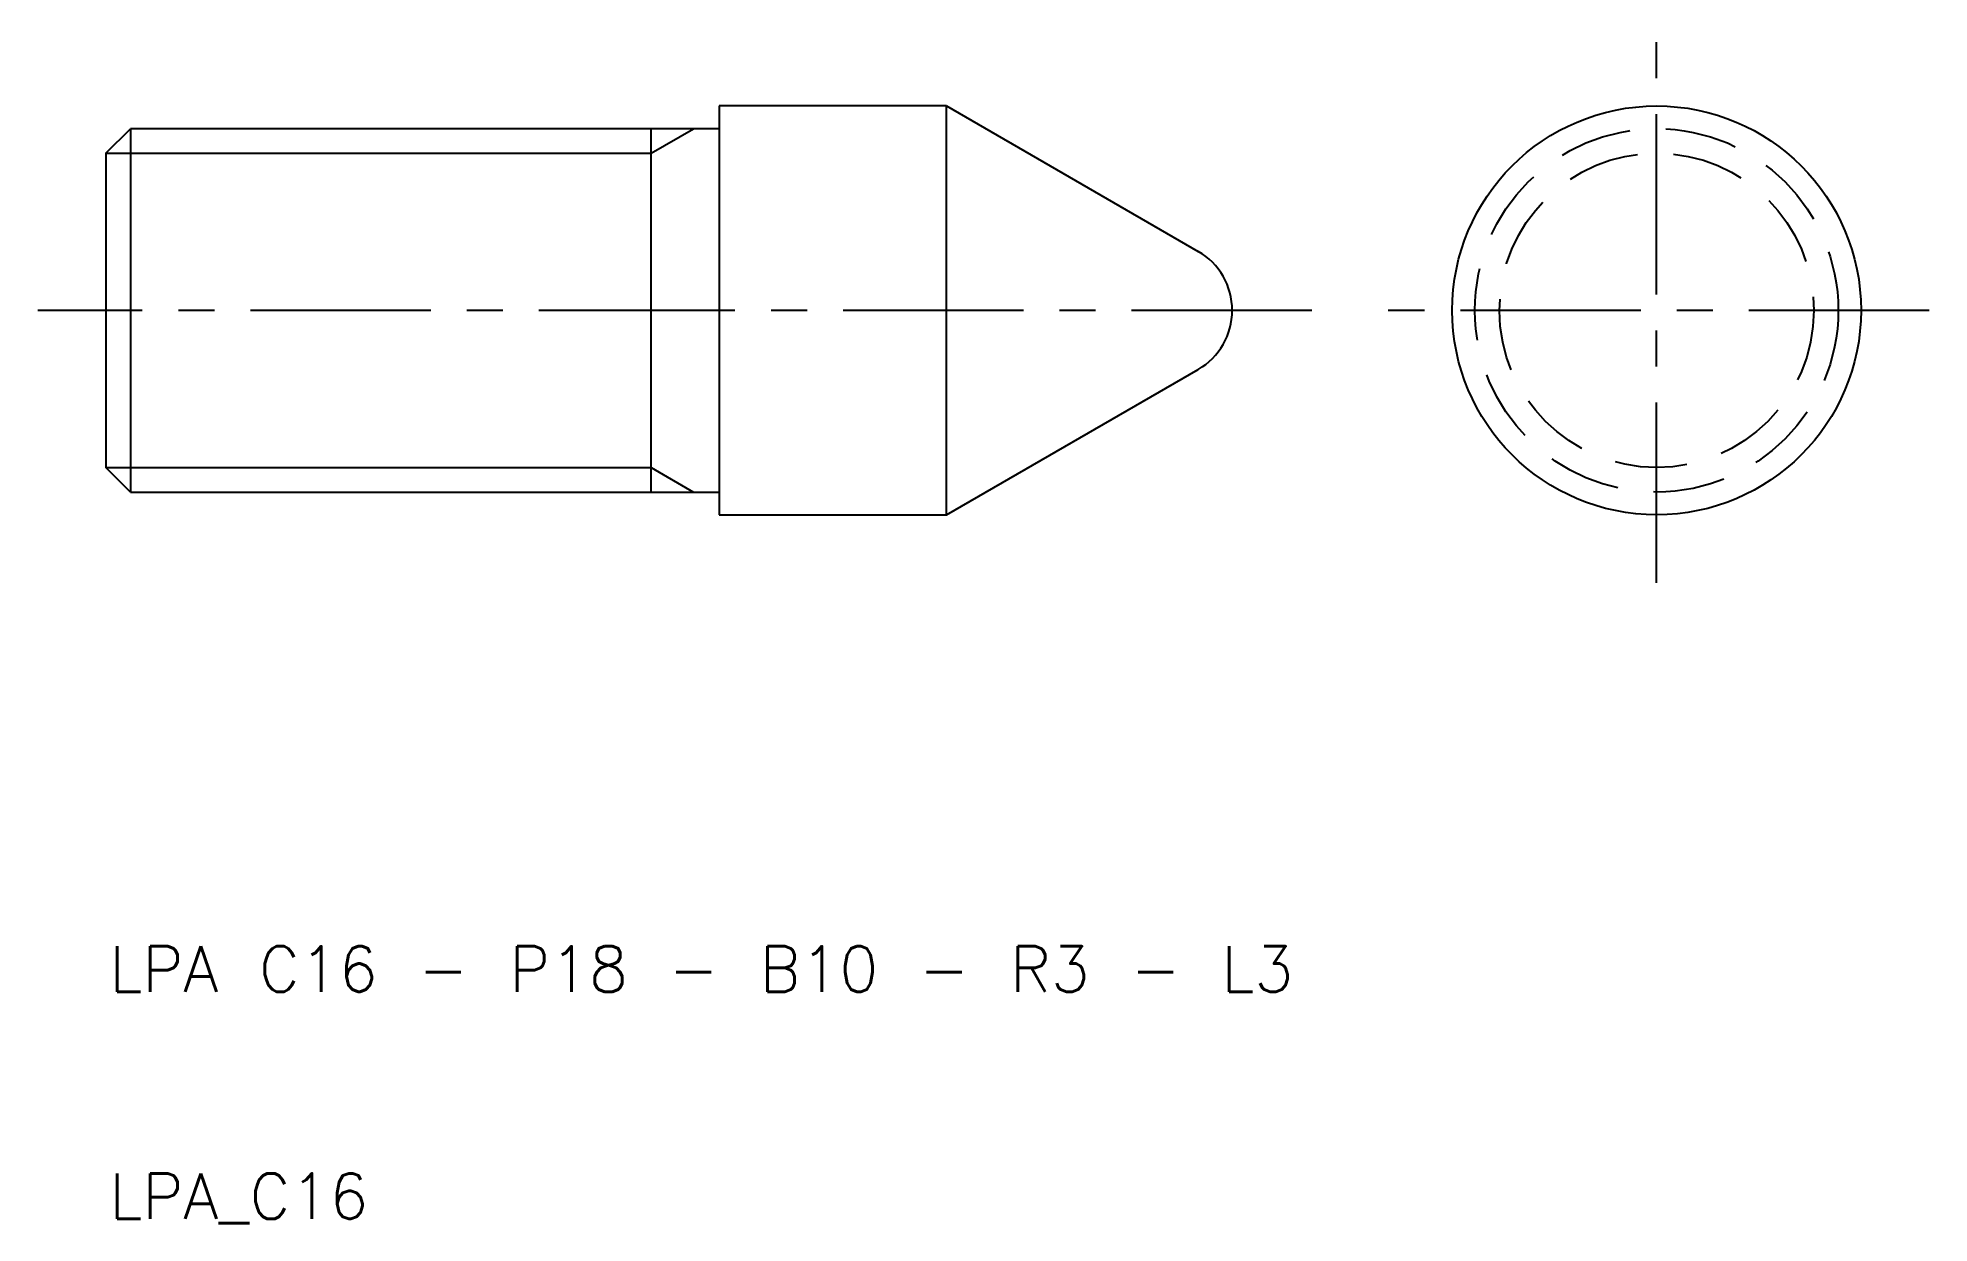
# Model space of a CAD drawing. Extents: x 16.7 to 100, y 9.8 to 62.
import ezdxf

# ---------------------------------------------------------------- set-up
doc = ezdxf.new("R2010")
doc.units = 0
doc.header["$LTSCALE"] = 0.25
doc.linetypes.add('CENTER', pattern=[50.8, 31.75, -6.35, 6.35, -6.35])
doc.linetypes.add('DASHED', pattern=[19.05, 12.7, -6.35])
doc.layers.get('0').update_dxf_attribs({"linetype": 'CONTINUOUS'})
doc.layers.add('CENTER', color=1, linetype='CENTER')
doc.styles.get("Standard").update_dxf_attribs({"font": 'txt.shx'})

msp = doc.modelspace()

# ---------------------------------------------------------------- linework, layer by layer
for p, q in [((46.727, 59), (46.727, 41)), ((56.727, 59), (46.727, 59)), ((56.727, 59), (67.815, 52.598)), ((56.727, 41), (56.727, 59)), ((19.727, 56.917), (20.809, 58)), ((20.809, 58), (20.809, 42)), ((46.727, 58), (20.809, 58)), ((43.727, 42), (43.727, 58)), ((19.727, 56.917), (19.727, 43.083)), ((56.727, 41), (67.815, 47.402)), ((20.809, 42), (19.727, 43.083)), ((20.809, 42), (46.727, 42)), ((46.727, 41), (56.727, 41))]:
    msp.add_line(p, q)
at = {"color": 3}
for p, q in [((43.727, 56.917), (45.602, 58)), ((19.727, 56.917), (43.727, 56.917)), ((19.727, 43.083), (43.727, 43.083)), ((43.727, 43.083), (45.602, 42))]:
    msp.add_line(p, q, dxfattribs=at)
msp.add_circle((88, 50), 9)
at = {"color": 3, "linetype": 'DASHED'}
for radius in [8, 6.918]:
    msp.add_circle((88, 50), radius, dxfattribs=at)
msp.add_arc((66.315, 50), 3, 300, 60)
at = {"layer": 'CENTER', "color": 1, "linetype": 'CENTER'}
for p, q in [((88, 38), (88, 62)), ((46.727, 50), (16.727, 50)), ((72.82, 50), (46.727, 50)), ((100, 50), (76, 50))]:
    msp.add_line(p, q, dxfattribs=at)

# ---------------------------------------------------------------- texts
for s, p in [('LPA C16 - P18 - B10 - R3 - L3', (19.877, 20)), ('LPA_C16', (19.877, 10))]:
    msp.add_text(s, height=2).set_placement(p)

doc.saveas('drawing.dxf')
